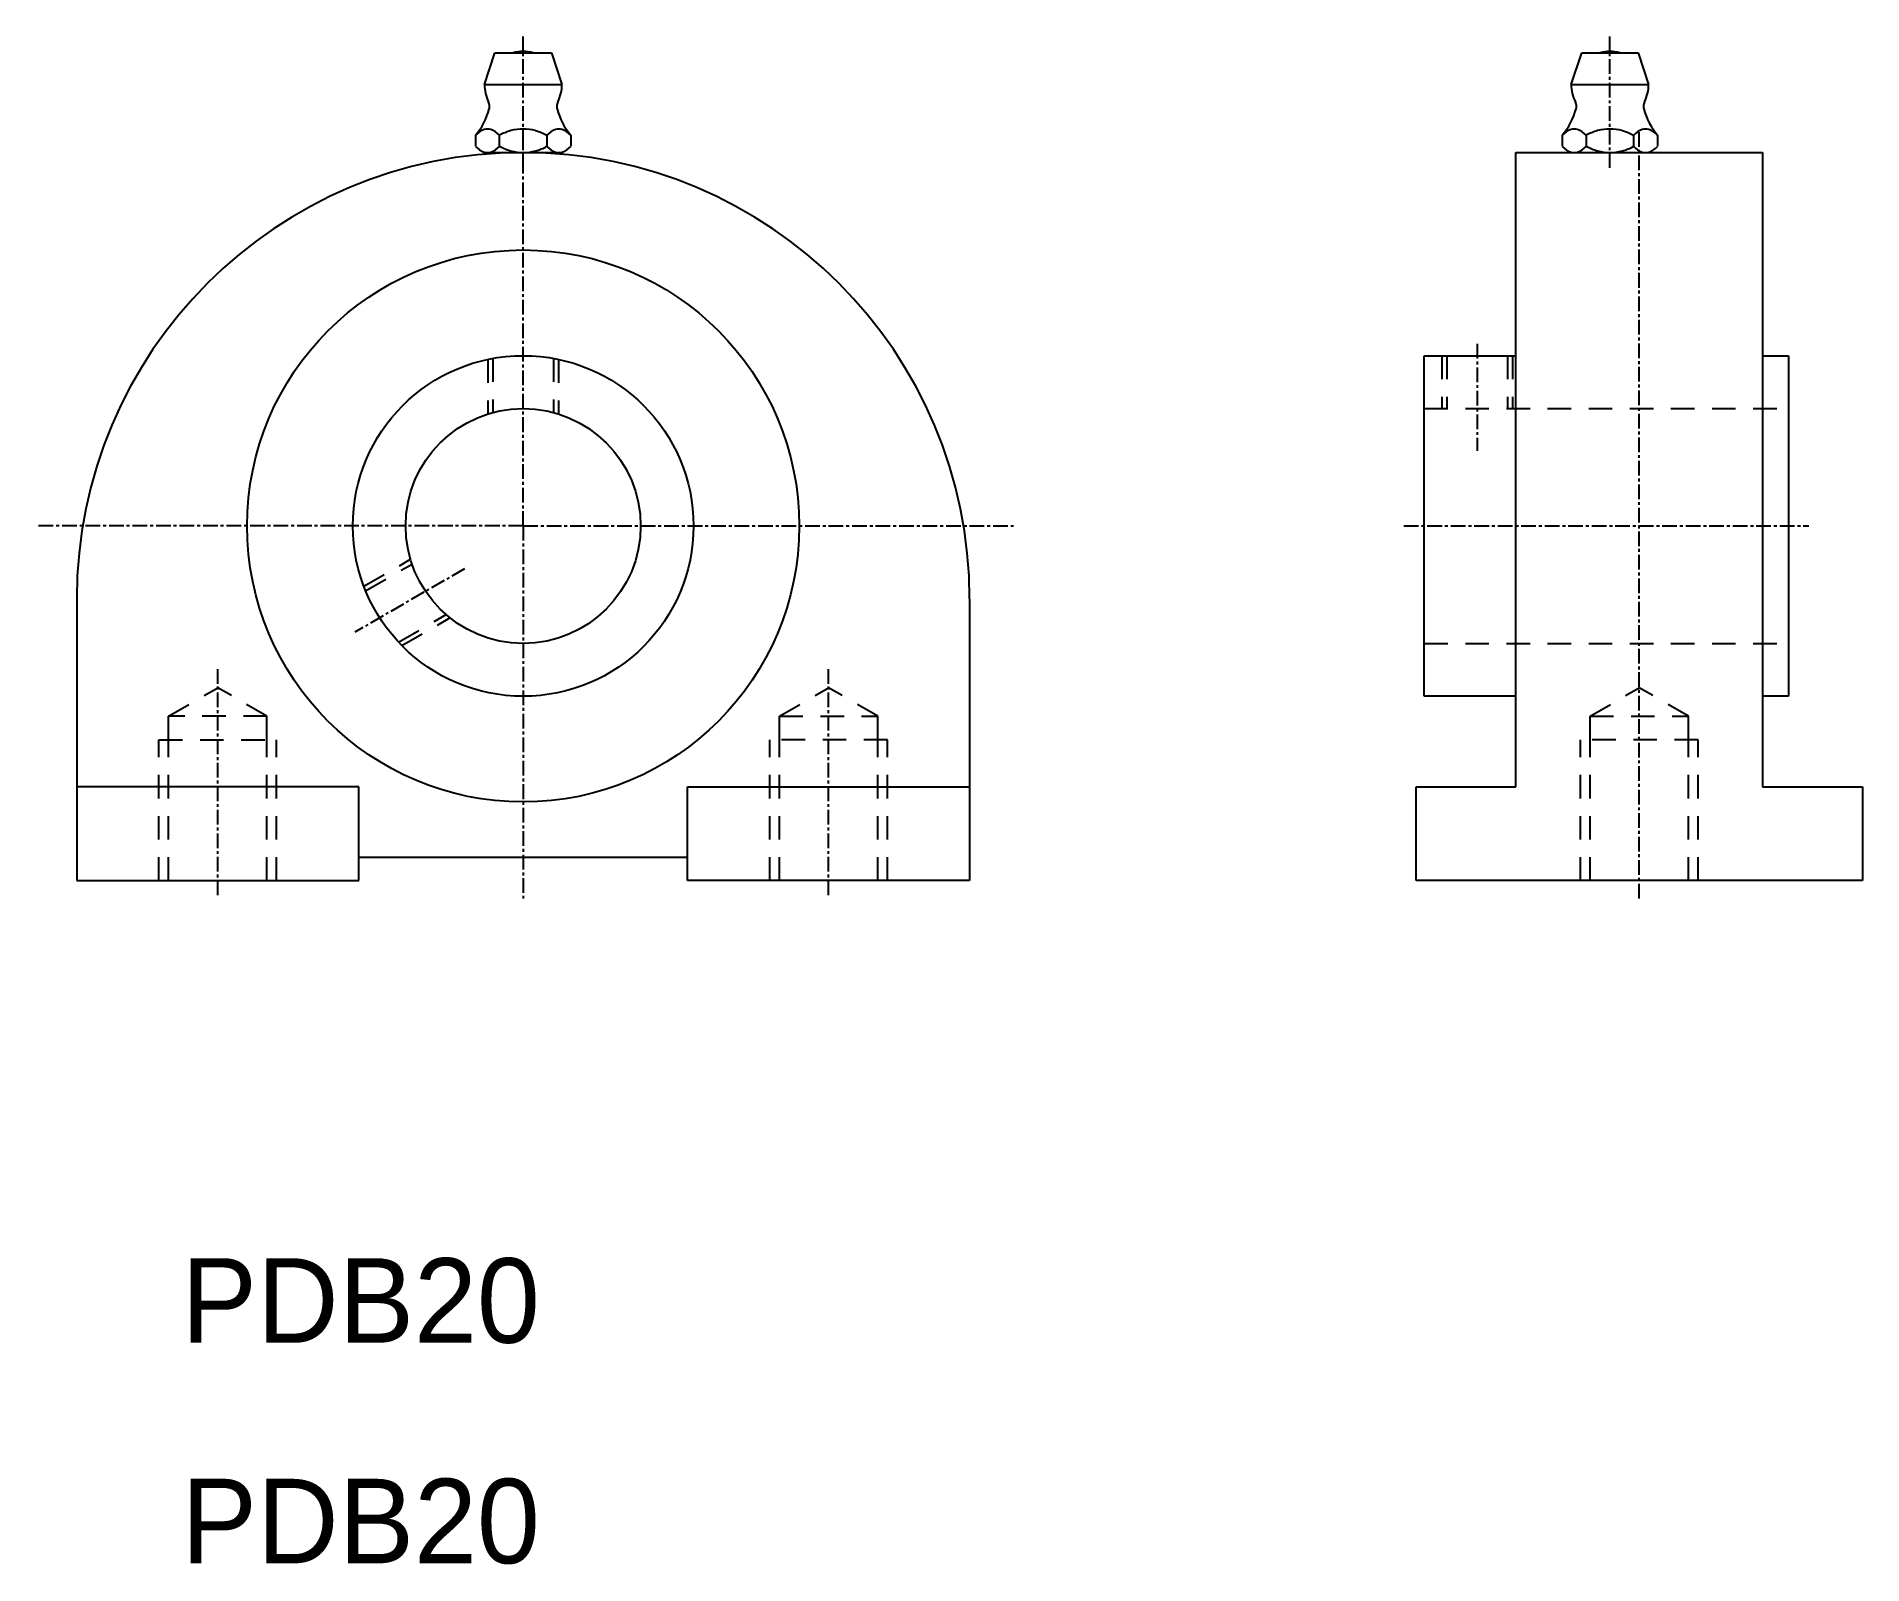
# Model space of a CAD drawing. Extents: x 120 to 275, y 80 to 210.
import ezdxf
from ezdxf.enums import TextEntityAlignment as Align

# ---------------------------------------------------------------- set-up
doc = ezdxf.new("R2010")
doc.units = 0
doc.linetypes.add('CENTER', pattern=[2, 1.25, -0.25, 0.25, -0.25])
doc.linetypes.add('DASHED', pattern=[3.5, 2, -1.5])
doc.layers.get('0').update_dxf_attribs({"linetype": 'CONTINUOUS'})
doc.layers.add('CENTER', color=1, linetype='CENTER')

msp = doc.modelspace()

# ---------------------------------------------------------------- linework, layer by layer
at = {"linetype": 'CONTINUOUS'}
for p, q in [((158.02, 205.75), (158.92, 208.45)), ((158.92, 208.45), (163.72, 208.45)), ((163.72, 208.45), (164.62, 205.75)), ((250.52, 205.75), (251.42, 208.45)), ((251.42, 208.45), (256.22, 208.45)), ((256.22, 208.45), (257.12, 205.75)), ((158.02, 205.75), (164.62, 205.75)), ((250.52, 205.75), (257.12, 205.75)), ((157.27, 201.42), (157.27, 200.48)), ((159.29, 201.42), (159.29, 200.48)), ((163.34, 201.42), (163.34, 200.48)), ((165.37, 201.42), (165.37, 200.48)), ((249.77, 201.42), (249.77, 200.48)), ((251.79, 201.42), (251.79, 200.48)), ((255.84, 201.42), (255.84, 200.48)), ((257.87, 201.42), (257.87, 200.48)), ((158.02, 199.95), (164.62, 199.95)), ((161.32, 199.95), (161.32, 199.95)), ((250.52, 199.95), (257.12, 199.95)), ((253.82, 199.95), (253.82, 199.95))]:
    msp.add_line(p, q, dxfattribs=at)
for p, q in [((245.82, 145.95), (245.82, 199.95)), ((245.82, 199.95), (266.82, 199.95)), ((266.82, 199.95), (266.82, 145.95)), ((238.02, 153.65), (238.02, 182.65)), ((238.02, 182.65), (245.82, 182.65)), ((266.82, 182.65), (269.02, 182.65)), ((269.02, 182.65), (269.02, 153.65)), ((123.32, 161.95), (123.32, 137.95)), ((199.32, 161.95), (199.32, 137.95)), ((245.82, 153.65), (238.02, 153.65)), ((269.02, 153.65), (266.82, 153.65)), ((147.32, 145.95), (123.32, 145.95)), ((147.32, 137.95), (147.32, 145.95)), ((175.32, 145.95), (199.32, 145.95)), ((175.32, 137.95), (175.32, 145.95)), ((237.32, 145.95), (245.82, 145.95)), ((237.32, 137.95), (237.32, 145.95)), ((266.82, 145.95), (275.32, 145.95)), ((275.32, 145.95), (275.32, 137.95)), ((147.32, 139.95), (175.32, 139.95)), ((123.32, 137.95), (147.32, 137.95)), ((199.32, 137.95), (175.32, 137.95)), ((275.32, 137.95), (237.32, 137.95))]:
    msp.add_line(p, q)
at = {"color": 3, "linetype": 'DASHED'}
for p, q in [((158.32, 182.33), (158.32, 177.69)), ((158.73, 182.41), (158.73, 177.81)), ((163.91, 182.41), (163.91, 177.81)), ((163.91, 182.41), (163.91, 177.81)), ((164.32, 182.33), (164.32, 177.69)), ((239.52, 182.65), (239.52, 178.15)), ((239.93, 182.65), (239.93, 178.15)), ((245.11, 182.65), (245.11, 178.15)), ((245.52, 182.65), (245.52, 178.15)), ((238.02, 178.15), (269.02, 178.15)), ((147.76, 163.01), (151.73, 165.31)), ((147.91, 162.63), (151.86, 164.91)), ((150.71, 158.26), (154.76, 160.6)), ((151, 157.96), (155.09, 160.32)), ((238.02, 158.15), (269.02, 158.15)), ((131.13, 151.95), (135.32, 154.37)), ((139.51, 151.95), (135.32, 154.37)), ((183.13, 151.95), (187.32, 154.37)), ((191.51, 151.95), (187.32, 154.37)), ((252.13, 151.95), (256.32, 154.37)), ((260.51, 151.95), (256.32, 154.37)), ((139.51, 151.95), (131.13, 151.95)), ((131.13, 149.95), (131.13, 151.95)), ((139.51, 149.95), (139.51, 151.95)), ((183.13, 151.95), (191.51, 151.95)), ((183.13, 149.95), (183.13, 151.95)), ((191.51, 149.95), (191.51, 151.95)), ((252.13, 151.95), (260.51, 151.95)), ((252.13, 149.95), (252.13, 151.95)), ((260.51, 149.95), (260.51, 151.95)), ((130.32, 149.95), (140.32, 149.95)), ((130.32, 137.95), (130.32, 149.95)), ((131.13, 137.95), (131.13, 149.95)), ((139.51, 137.95), (139.51, 149.95)), ((140.32, 137.95), (140.32, 149.95)), ((192.32, 149.95), (182.32, 149.95)), ((182.32, 137.95), (182.32, 149.95)), ((183.13, 137.95), (183.13, 149.95)), ((191.51, 137.95), (191.51, 149.95)), ((192.32, 137.95), (192.32, 149.95)), ((251.32, 137.95), (251.32, 149.95)), ((261.32, 149.95), (251.32, 149.95)), ((252.13, 137.95), (252.13, 149.95)), ((260.51, 137.95), (260.51, 149.95)), ((261.32, 137.95), (261.32, 149.95))]:
    msp.add_line(p, q, dxfattribs=at)
for radius in [23.5, 14.5, 10]:
    msp.add_circle((161.32, 168.15), radius)
at = {"linetype": 'CONTINUOUS'}
for centre, radius, start, end in [((161.32, 205.36), 3.2, 74.6212, 105.3788), ((253.82, 205.36), 3.2, 74.6212, 105.3788), ((161.32, 205.75), 3.3, 180, 207.0507), ((161.32, 205.75), 3.3, 332.9493, 0), ((253.82, 205.75), 3.3, 180, 207.0507), ((253.82, 205.75), 3.3, 332.9493, 0), ((152.65, 205.25), 6, 320.3375, 344.7683), ((157.67, 203.88), 0.8, 344.7674, 27.0696), ((164.97, 203.88), 0.8, 152.9304, 195.2326), ((169.99, 205.25), 6, 195.2317, 219.6625), ((245.15, 205.25), 6, 320.3375, 344.7683), ((250.17, 203.88), 0.8, 344.7674, 27.0696), ((257.47, 203.88), 0.8, 152.9304, 195.2326), ((262.49, 205.25), 6, 195.2317, 219.6625), ((158.42, 200.49), 1.48, 106.5909, 141.1281), ((158.28, 200.85), 1.1, 75.0414, 104.9586), ((158.14, 200.49), 1.48, 38.8719, 73.4091), ((161.83, 196.59), 5.45, 106.5809, 117.7257), ((161.32, 197.91), 4.04, 75.0501, 104.9499), ((160.81, 196.59), 5.44, 62.2701, 73.4191), ((164.5, 200.49), 1.48, 106.5909, 141.1281), ((164.36, 200.85), 1.1, 75.0414, 104.9586), ((164.22, 200.49), 1.48, 38.8719, 73.4091), ((250.92, 200.49), 1.48, 106.5909, 141.1281), ((250.78, 200.85), 1.1, 75.0414, 104.9586), ((250.64, 200.49), 1.48, 38.8719, 73.4091), ((254.33, 196.59), 5.45, 106.5809, 117.7257), ((253.82, 197.91), 4.04, 75.0501, 104.9499), ((253.31, 196.59), 5.44, 62.2701, 73.4191), ((257, 200.49), 1.48, 106.5909, 141.1281), ((256.86, 200.85), 1.1, 75.0414, 104.9586), ((256.72, 200.49), 1.48, 38.8719, 73.4091), ((158.42, 201.4), 1.48, 218.8826, 253.4091), ((158.28, 201.05), 1.1, 255.0414, 284.9586), ((158.14, 201.4), 1.48, 286.5909, 321.1283), ((161.83, 205.3), 5.44, 242.2744, 253.4191), ((161.32, 203.99), 4.04, 255.0501, 284.9499), ((160.81, 205.3), 5.45, 286.5809, 297.7299), ((164.5, 201.4), 1.48, 218.8826, 253.4091), ((164.36, 201.05), 1.1, 255.0414, 284.9586), ((164.22, 201.4), 1.48, 286.5909, 321.1283), ((250.92, 201.4), 1.48, 218.8826, 253.4091), ((250.78, 201.05), 1.1, 255.0414, 284.9586), ((250.64, 201.4), 1.48, 286.5909, 321.1283), ((254.33, 205.3), 5.44, 242.2744, 253.4191), ((253.82, 203.99), 4.04, 255.0501, 284.9499), ((253.31, 205.3), 5.45, 286.5809, 297.7299), ((257, 201.4), 1.48, 218.8826, 253.4091), ((256.86, 201.05), 1.1, 255.0414, 284.9586), ((256.72, 201.4), 1.48, 286.5909, 321.1283)]:
    msp.add_arc(centre, radius, start, end, dxfattribs=at)
msp.add_arc((161.32, 161.95), 38, 0, 180)
at = {"layer": 'CENTER', "color": 1, "linetype": 'CENTER'}
for p, q in [((161.32, 198.64), (161.32, 209.83)), ((253.82, 198.64), (253.82, 209.83)), ((161.32, 168.15), (161.32, 201.7)), ((256.32, 136.44), (256.32, 201.7)), ((242.52, 183.65), (242.52, 174.56)), ((161.32, 168.15), (119.9, 168.15)), ((161.32, 168.15), (203.14, 168.15)), ((161.32, 168.15), (161.32, 136.44)), ((236.28, 168.15), (270.74, 168.15)), ((156.33, 164.5), (146.99, 159.11)), ((135.32, 136.72), (135.32, 156.11)), ((187.32, 136.72), (187.32, 156.11))]:
    msp.add_line(p, q, dxfattribs=at)

# ---------------------------------------------------------------- texts
for p in [(147.49, 98.6), (147.49, 79.82)]:
    msp.add_text('PDB20', height=7.2).set_placement(p, align=Align.CENTER)

doc.saveas('drawing.dxf')
